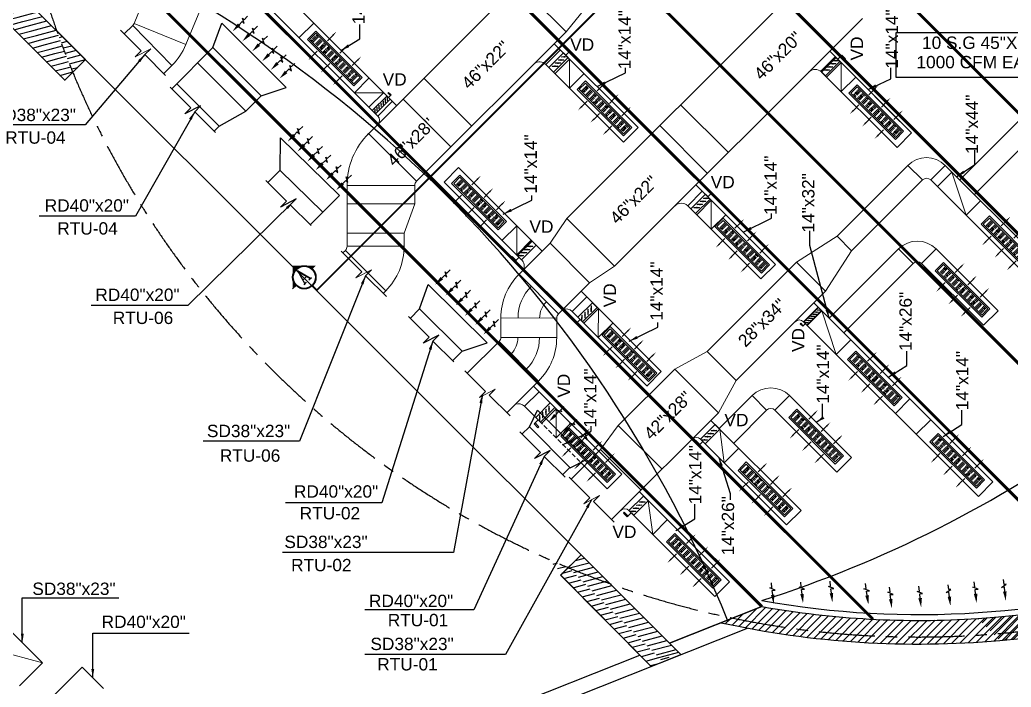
# Model space of a CAD drawing. Header units: inches. Extents: x 751443 to 884462, y -58136 to 349881.
# Drawn here: x 807113 to 823955, y 196993 to 208339 of the extents above; entities that cross this region are included whole.
import ezdxf
from ezdxf.enums import TextEntityAlignment as Align

# ---------------------------------------------------------------- set-up
doc = ezdxf.new("R2010")
doc.units = ezdxf.units.IN
doc.header["$MEASUREMENT"] = 0
for name, pattern in [('CENTER', [50.8, 31.75, -6.35, 6.35, -6.35]), ('HIDDEN', [0.375, 0.25, -0.125]), ('xref-0B2_BOH$0$HIDDEN', [0.375, 0.25, -0.125])]:
    doc.linetypes.add(name, pattern=pattern)
for name, color, linetype, lineweight in [('000Text', 2, 'Continuous', 18), ('000VD', 1, 'Continuous', 20), ('duct', 1, 'Continuous', 20), ('M-S.DUCT', 1, 'Continuous', 15)]:
    doc.layers.add(name, color=color, linetype=linetype, lineweight=lineweight)
for name, color, linetype in [('01-HV-RDUCT', 3, 'Continuous'), ('01-R-RDUCT', 3, 'Continuous'), ('0AC-R-ARROW', 2, 'Continuous'), ('0AC-S-ARROW', 2, 'Continuous'), ('0AC-S-GRILL', 140, 'Continuous'), ('AC-LEADER', 30, 'Continuous'), ('AXES', 8, 'CENTER'), ('COL', 8, 'Continuous'), ('DIF', 3, 'Continuous'), ('HAT', 8, 'Continuous'), ('M-DE-TI', 1, 'Continuous'), ('S.GRILL', 4, 'Continuous'), ('WALL', 8, 'Continuous')]:
    doc.layers.add(name, color=color, linetype=linetype)
doc.styles.add('Arial', font='arial.ttf')
doc.styles.add('HOREA', font='arial.ttf')
doc.styles.add('ROMANC', font='romanc', dxfattribs={"width": 0.68, "height": 0.4})
doc.dimstyles.new('DIM 1-50', dxfattribs={"dimtxt": 210, "dimasz": 150, "dimexe": 0.18, "dimexo": 0.0625, "dimgap": 25, "dimtad": 0, "dimdec": 0, "dimzin": 0, "dimdsep": 46, "dimtxsty": 'HOREA', "dimblk": 'OBLIQUE', "dimcen": 0.09, "dimclrd": 256, "dimclre": 256, "dimclrt": 31, "dimadec": 0, "dimazin": 0, "dimtfac": 1, "dimtdec": 0, "dimtofl": 0, "dimtmove": 0, "dimatfit": 3, "dimfxl": 0, "dimtolj": 1, "dimtzin": 0, "dimarcsym": 0})
pattern_1 = [(15, (-295.34929, -416.66378), (-0.024652514, 0.092004435), [])]
pattern_2 = [(15, (-1618.80433, -304.898665), (-0.024652514, 0.092004435), [])]
pattern_3 = [(45, (-295.34929, -416.66378), (-0.067351921, 0.067351921), [])]

# ---------------------------------------------------------------- blocks, each defined once
blk = doc.blocks.new('A$C618A793C')
at = {"layer": 'HAT', "ltscale": 0.011}
h = blk.add_hatch(dxfattribs=at)
h.set_pattern_fill('ANSI31', color=256, scale=0.03, angle=330, style=0)
h.set_pattern_definition(pattern_1)
h.paths.add_polyline_path([(-15.925, -4.369), (-15.925, -4.793), (-14.576, -6.142, -0.011899), (-14.842, -5.451)])
h = blk.add_hatch(dxfattribs=at)
h.set_pattern_fill('ANSI31', color=256, scale=0.03, angle=330, style=0)
h.set_pattern_definition(pattern_1)
h.paths.add_polyline_path([(-15.925, -4.793), (-15.925, -5.076), (-14.711, -6.29), (-14.572, -6.151, -0.000166), (-14.576, -6.142)])
h = blk.add_hatch(dxfattribs=at)
h.set_pattern_fill('ANSI31', color=256, scale=0.03, angle=330, style=0)
h.set_pattern_definition(pattern_2)
h.paths.add_polyline_path([(-14.576, -6.142), (-14.57, -6.149), (-14.357, -5.937), (-14.842, -5.451, 0.011899)])
h = blk.add_hatch(dxfattribs=at)
h.set_pattern_fill('ANSI31', color=256, scale=0.03, style=0)
h.set_pattern_definition([(45, (-1355.73444, -303.60819), (-0.067351921, 0.067351921), [])])
h.paths.add_polyline_path([(-2.867, -15.236), (-3.559, -15.511, 0.076148), (1.176, -15.813, 0.182905), (11.164, -10.988), (5.732, -5.555), (5.555, -5.732), (10.708, -10.885, -0.184911), (0.803, -15.44, -0.060494)])
h = blk.add_hatch(dxfattribs=at)
h.set_pattern_fill('ANSI31', color=256, scale=0.03, angle=330, style=0)
h.set_pattern_definition(pattern_1)
h.paths.add_polyline_path([(-6.513, -14.417), (-6.255, -14.675), (-6.152, -14.572, -0.006312)])
h = blk.add_hatch(dxfattribs=at)
h.set_pattern_fill('ANSI31', color=256, scale=0.03, angle=330, style=0)
h.set_pattern_definition(pattern_2)
h.paths.add_polyline_path([(-4.783, -15.935), (-4.359, -15.935), (-5.256, -15.038, -0.011373), (-5.925, -14.793)])
h.paths.add_polyline_path([(-5.256, -15.038), (-5.451, -14.842, -0.011899), (-6.142, -14.576), (-5.925, -14.793, 0.011373)])
h.paths.add_polyline_path([(-5.451, -14.842), (-5.937, -14.357), (-6.149, -14.569), (-6.142, -14.576, 0.011899)])
h.paths.add_polyline_path([(-4.783, -15.935), (-4.57, -16.148), (-4.265, -16.029), (-4.359, -15.935)])
h = blk.add_hatch(dxfattribs=at)
h.set_pattern_fill('ANSI31', color=256, scale=0.03, angle=330, style=0)
h.set_pattern_definition(pattern_1)
h.paths.add_polyline_path([(-6.142, -14.576, -0.00018), (-6.152, -14.572), (-6.285, -14.704), (-5.064, -15.935), (-4.783, -15.935)])
h = blk.add_hatch(dxfattribs=at)
h.set_pattern_fill('ANSI31', color=256, scale=0.03, style=0)
h.set_pattern_definition(pattern_3)
h.paths.add_polyline_path([(2.615, -15.496), (2.615, -15.211, -0.027376), (0.961, -15.429), (1.221, -15.689, 0.022631)])
h = blk.add_hatch(dxfattribs=at)
h.set_pattern_fill('ANSI31', color=256, scale=0.03, style=0)
h.set_pattern_definition(pattern_3)
edge = h.paths.add_edge_path()
edge.add_line((0.803, -15.44), (1.065, -15.702))
edge.add_arc((-0.205, -0.205), 15.549, 274.6859, 275.2634)
edge.add_line((1.221, -15.689), (0.961, -15.429))
edge.add_arc((-0.192, -0.228), 15.244, 273.7427, 274.34, ccw=False)
h = blk.add_hatch(dxfattribs=at)
h.set_pattern_fill('ANSI31', color=256, scale=0.03, style=0)
h.set_pattern_definition(pattern_3)
h.paths.add_polyline_path([(2.615, -15.618), (2.615, -15.496, -0.022631), (1.221, -15.689), (1.331, -15.799, 0.02069)])
h = blk.add_hatch(dxfattribs=at)
h.set_pattern_fill('ANSI31', color=256, scale=0.03, style=0)
h.set_pattern_definition(pattern_3)
edge = h.paths.add_edge_path()
edge.add_line((1.065, -15.702), (1.176, -15.813))
edge.add_arc((-0.205, -0.205), 15.669, 275.0572, 275.6272)
edge.add_line((1.331, -15.799), (1.221, -15.689))
edge.add_arc((-0.205, -0.205), 15.549, 274.6859, 275.2634, ccw=False)
h = blk.add_hatch(dxfattribs=at)
h.set_pattern_fill('ANSI31', color=256, scale=0.03, angle=330, style=0)
h.set_pattern_definition(pattern_1)
h.paths.add_polyline_path([(-4.783, -15.935), (-5.064, -15.935), (-4.844, -16.156), (-4.642, -16.076)])
h = blk.add_hatch(dxfattribs=at)
h.set_pattern_fill('ANSI31', color=256, scale=0.03, angle=330, style=0)
h.set_pattern_definition(pattern_1)
h.paths.add_polyline_path([(-4.339, -15.955), (-4.642, -16.076), (-4.546, -16.172), (-4.242, -16.052)])
h = blk.add_hatch(dxfattribs=at)
h.set_pattern_fill('ANSI31', color=256, scale=0.03, angle=330, style=0)
h.set_pattern_definition(pattern_1)
h.paths.add_polyline_path([(-4.642, -16.076), (-4.844, -16.156), (-4.748, -16.253), (-4.546, -16.172)])
at = {"layer": 'AXES', "linetype": 'CENTER', "ltscale": 0.03}
blk.add_arc((-0.205, -0.205), 15.549, 179.5187, 179.0158, dxfattribs=at)
at = {"layer": 'COL', "ltscale": 0.07}
for p, q in [((-16.052, -4.242), (-14.357, -5.937)), ((-16.253, -4.748), (-14.711, -6.29)), ((-14.711, -6.29), (-14.357, -5.937)), ((-6.285, -14.704), (-5.937, -14.357))]:
    blk.add_line(p, q, dxfattribs=at)
at = {"layer": 'COL', "ltscale": 0.03}
for p, q in [((-4.242, -16.052), (-5.937, -14.357)), ((-6.285, -14.704), (-4.748, -16.253)), ((-4.748, -16.253), (-4.242, -16.052))]:
    blk.add_line(p, q, dxfattribs=at)
at = {"layer": 'COL', "ltscale": 0.07}
blk.add_lwpolyline([(0.803, -15.44, 0.184911), (10.708, -10.885), (5.555, -5.732), (5.732, -5.555), (11.164, -10.988)], format="xyb", dxfattribs=at)
at = {"layer": 'COL', "linetype": 'Continuous', "ltscale": 0.07}
blk.add_lwpolyline([(-2.867, -15.236, 0.060494), (0.803, -15.44)], format="xyb", dxfattribs=at)
at = {"layer": 'COL', "ltscale": 0.07}
blk.add_arc((-0.205, -0.205), 15.669, 275.0572, 316.5177, dxfattribs=at)
at = {"layer": 'COL', "linetype": 'Continuous', "ltscale": 0.07}
blk.add_arc((-0.205, -0.205), 15.669, 257.6391, 275.0572, dxfattribs=at)
at = {"layer": 'WALL', "ltscale": 0.011}
for p, q in [((-4.435, -15.859), (-2.867, -15.236)), ((-8.593, -17.782), (-3.112, -15.602)), ((-8.786, -17.589), (-4.94, -16.06))]:
    blk.add_line(p, q, dxfattribs=at)
blk.add_arc((-23.624, -23.624), 21.76, 22.0143, 67.9857, dxfattribs=at)
blk = doc.blocks.new('*U12')
at = {"layer": '000VD'}
h = blk.add_hatch(color=15, dxfattribs=at)
edge = h.paths.add_edge_path()
edge.add_arc((0.025, 0.037), 0.00488, 0, 360)
h = blk.add_hatch(color=15, dxfattribs=at)
edge = h.paths.add_edge_path()
edge.add_arc((0.075, 0.037), 0.00488, 0, 360)
h = blk.add_hatch(color=15, dxfattribs=at)
edge = h.paths.add_edge_path()
edge.add_arc((0.075, 0.037), 0.00488, 0, 360)
h = blk.add_hatch(color=15, dxfattribs=at)
edge = h.paths.add_edge_path()
edge.add_arc((0.125, 0.037), 0.00488, 0, 360)
h = blk.add_hatch(color=15, dxfattribs=at)
edge = h.paths.add_edge_path()
edge.add_arc((0.175, 0.037), 0.00488, 0, 360)
at = {"layer": '000VD', "color": 1}
blk.add_line((-0.064, 0.037), (0, 0.037), dxfattribs=at)
at = {"layer": '000VD', "color": 15}
for p, q in [((0.046, 0.061), (0.001, 0.017)), ((0.004, 0.014), (0.001, 0.017)), ((0.049, 0.058), (0.004, 0.014)), ((0.049, 0.058), (0.046, 0.061)), ((0.096, 0.061), (0.051, 0.017)), ((0.096, 0.061), (0.051, 0.017)), ((0.054, 0.014), (0.051, 0.017)), ((0.054, 0.014), (0.051, 0.017)), ((0.099, 0.058), (0.054, 0.014)), ((0.099, 0.058), (0.054, 0.014)), ((0.099, 0.058), (0.096, 0.061)), ((0.099, 0.058), (0.096, 0.061)), ((0.146, 0.061), (0.101, 0.017)), ((0.104, 0.014), (0.101, 0.017)), ((0.149, 0.058), (0.104, 0.014)), ((0.149, 0.058), (0.146, 0.061)), ((0.196, 0.061), (0.151, 0.017)), ((0.154, 0.014), (0.151, 0.017)), ((0.199, 0.058), (0.154, 0.014)), ((0.199, 0.058), (0.196, 0.061))]:
    blk.add_line(p, q, dxfattribs=at)
at = {"layer": '000VD'}
for points in [[(-0.064, -0.025), (-0.05, -0.025), (-0.05, 0.037), (-0.064, 0.037)], [(0, 0), (0.233, 0), (0.233, 0.075), (0, 0.075)]]:
    blk.add_lwpolyline(points, close=True, dxfattribs=at)
at = {"layer": '000VD', "color": 15}
for centre in [(0.025, 0.037), (0.075, 0.037), (0.075, 0.037), (0.125, 0.037), (0.175, 0.037)]:
    blk.add_circle(centre, 0.00488, dxfattribs=at)
blk = doc.blocks.new('*U29')
at = {"layer": '000VD'}
h = blk.add_hatch(color=15, dxfattribs=at)
edge = h.paths.add_edge_path()
edge.add_arc((0.025, 0.037), 0.00488, 0, 360)
h = blk.add_hatch(color=15, dxfattribs=at)
edge = h.paths.add_edge_path()
edge.add_arc((0.075, 0.037), 0.00488, 0, 360)
h = blk.add_hatch(color=15, dxfattribs=at)
edge = h.paths.add_edge_path()
edge.add_arc((0.075, 0.037), 0.00488, 0, 360)
h = blk.add_hatch(color=15, dxfattribs=at)
edge = h.paths.add_edge_path()
edge.add_arc((0.125, 0.037), 0.00488, 0, 360)
h = blk.add_hatch(color=15, dxfattribs=at)
edge = h.paths.add_edge_path()
edge.add_arc((0.175, 0.037), 0.00488, 0, 360)
h = blk.add_hatch(color=15, dxfattribs=at)
edge = h.paths.add_edge_path()
edge.add_arc((0.225, 0.037), 0.00488, 0, 360)
h = blk.add_hatch(color=15, dxfattribs=at)
edge = h.paths.add_edge_path()
edge.add_arc((0.275, 0.037), 0.00488, 0, 360)
h = blk.add_hatch(color=15, dxfattribs=at)
edge = h.paths.add_edge_path()
edge.add_arc((0.325, 0.037), 0.00488, 0, 360)
at = {"layer": '000VD', "color": 1}
blk.add_line((-0.064, 0.037), (0, 0.037), dxfattribs=at)
at = {"layer": '000VD', "color": 15}
for p, q in [((0.046, 0.061), (0.001, 0.017)), ((0.004, 0.014), (0.001, 0.017)), ((0.049, 0.058), (0.004, 0.014)), ((0.049, 0.058), (0.046, 0.061)), ((0.096, 0.061), (0.051, 0.017)), ((0.096, 0.061), (0.051, 0.017)), ((0.054, 0.014), (0.051, 0.017)), ((0.054, 0.014), (0.051, 0.017)), ((0.099, 0.058), (0.054, 0.014)), ((0.099, 0.058), (0.054, 0.014)), ((0.099, 0.058), (0.096, 0.061)), ((0.099, 0.058), (0.096, 0.061)), ((0.146, 0.061), (0.101, 0.017)), ((0.104, 0.014), (0.101, 0.017)), ((0.149, 0.058), (0.104, 0.014)), ((0.149, 0.058), (0.146, 0.061)), ((0.196, 0.061), (0.151, 0.017)), ((0.154, 0.014), (0.151, 0.017)), ((0.199, 0.058), (0.154, 0.014)), ((0.199, 0.058), (0.196, 0.061)), ((0.246, 0.061), (0.201, 0.017)), ((0.204, 0.014), (0.201, 0.017)), ((0.249, 0.058), (0.204, 0.014)), ((0.249, 0.058), (0.246, 0.061)), ((0.296, 0.061), (0.251, 0.017)), ((0.254, 0.014), (0.251, 0.017)), ((0.299, 0.058), (0.254, 0.014)), ((0.299, 0.058), (0.296, 0.061)), ((0.346, 0.061), (0.301, 0.017)), ((0.304, 0.014), (0.301, 0.017)), ((0.349, 0.058), (0.304, 0.014)), ((0.349, 0.058), (0.346, 0.061))]:
    blk.add_line(p, q, dxfattribs=at)
at = {"layer": '000VD'}
for points in [[(-0.064, -0.025), (-0.05, -0.025), (-0.05, 0.037), (-0.064, 0.037)], [(0, 0), (0.35, 0), (0.35, 0.075), (0, 0.075)]]:
    blk.add_lwpolyline(points, close=True, dxfattribs=at)
at = {"layer": '000VD', "color": 15}
for centre in [(0.025, 0.037), (0.075, 0.037), (0.075, 0.037), (0.125, 0.037), (0.175, 0.037), (0.225, 0.037), (0.275, 0.037), (0.325, 0.037)]:
    blk.add_circle(centre, 0.00488, dxfattribs=at)
blk = doc.blocks.new('*U33')
at = {"layer": '000VD'}
h = blk.add_hatch(color=15, dxfattribs=at)
edge = h.paths.add_edge_path()
edge.add_arc((0.025, 0.037), 0.00488, 0, 360)
h = blk.add_hatch(color=15, dxfattribs=at)
edge = h.paths.add_edge_path()
edge.add_arc((0.075, 0.037), 0.00488, 0, 360)
h = blk.add_hatch(color=15, dxfattribs=at)
edge = h.paths.add_edge_path()
edge.add_arc((0.075, 0.037), 0.00488, 0, 360)
h = blk.add_hatch(color=15, dxfattribs=at)
edge = h.paths.add_edge_path()
edge.add_arc((0.125, 0.037), 0.00488, 0, 360)
h = blk.add_hatch(color=15, dxfattribs=at)
edge = h.paths.add_edge_path()
edge.add_arc((0.175, 0.037), 0.00488, 0, 360)
at = {"layer": '000VD', "color": 1}
blk.add_line((-0.064, 0.037), (0, 0.037), dxfattribs=at)
at = {"layer": '000VD', "color": 15}
for p, q in [((0.046, 0.061), (0.001, 0.017)), ((0.004, 0.014), (0.001, 0.017)), ((0.049, 0.058), (0.004, 0.014)), ((0.049, 0.058), (0.046, 0.061)), ((0.096, 0.061), (0.051, 0.017)), ((0.096, 0.061), (0.051, 0.017)), ((0.054, 0.014), (0.051, 0.017)), ((0.054, 0.014), (0.051, 0.017)), ((0.099, 0.058), (0.054, 0.014)), ((0.099, 0.058), (0.054, 0.014)), ((0.099, 0.058), (0.096, 0.061)), ((0.099, 0.058), (0.096, 0.061)), ((0.146, 0.061), (0.101, 0.017)), ((0.104, 0.014), (0.101, 0.017)), ((0.149, 0.058), (0.104, 0.014)), ((0.149, 0.058), (0.146, 0.061)), ((0.196, 0.061), (0.151, 0.017)), ((0.154, 0.014), (0.151, 0.017)), ((0.199, 0.058), (0.154, 0.014)), ((0.199, 0.058), (0.196, 0.061))]:
    blk.add_line(p, q, dxfattribs=at)
at = {"layer": '000VD'}
for points in [[(-0.064, -0.025), (-0.05, -0.025), (-0.05, 0.037), (-0.064, 0.037)], [(0, 0), (0.233, 0), (0.233, 0.075), (0, 0.075)]]:
    blk.add_lwpolyline(points, close=True, dxfattribs=at)
at = {"layer": '000VD', "color": 15}
for centre in [(0.025, 0.037), (0.075, 0.037), (0.075, 0.037), (0.125, 0.037), (0.175, 0.037)]:
    blk.add_circle(centre, 0.00488, dxfattribs=at)
blk = doc.blocks.new('*U32')
at = {"layer": '000VD'}
h = blk.add_hatch(color=15, dxfattribs=at)
edge = h.paths.add_edge_path()
edge.add_arc((0.025, 0.037), 0.00488, 0, 360)
h = blk.add_hatch(color=15, dxfattribs=at)
edge = h.paths.add_edge_path()
edge.add_arc((0.075, 0.037), 0.00488, 0, 360)
h = blk.add_hatch(color=15, dxfattribs=at)
edge = h.paths.add_edge_path()
edge.add_arc((0.075, 0.037), 0.00488, 0, 360)
h = blk.add_hatch(color=15, dxfattribs=at)
edge = h.paths.add_edge_path()
edge.add_arc((0.125, 0.037), 0.00488, 0, 360)
h = blk.add_hatch(color=15, dxfattribs=at)
edge = h.paths.add_edge_path()
edge.add_arc((0.175, 0.037), 0.00488, 0, 360)
h = blk.add_hatch(color=15, dxfattribs=at)
edge = h.paths.add_edge_path()
edge.add_arc((0.225, 0.037), 0.00488, 0, 360)
h = blk.add_hatch(color=15, dxfattribs=at)
edge = h.paths.add_edge_path()
edge.add_arc((0.275, 0.037), 0.00488, 0, 360)
h = blk.add_hatch(color=15, dxfattribs=at)
edge = h.paths.add_edge_path()
edge.add_arc((0.325, 0.037), 0.00488, 0, 360)
at = {"layer": '000VD', "color": 1}
blk.add_line((-0.064, 0.037), (0, 0.037), dxfattribs=at)
at = {"layer": '000VD', "color": 15}
for p, q in [((0.046, 0.061), (0.001, 0.017)), ((0.004, 0.014), (0.001, 0.017)), ((0.049, 0.058), (0.004, 0.014)), ((0.049, 0.058), (0.046, 0.061)), ((0.096, 0.061), (0.051, 0.017)), ((0.096, 0.061), (0.051, 0.017)), ((0.054, 0.014), (0.051, 0.017)), ((0.054, 0.014), (0.051, 0.017)), ((0.099, 0.058), (0.054, 0.014)), ((0.099, 0.058), (0.054, 0.014)), ((0.099, 0.058), (0.096, 0.061)), ((0.099, 0.058), (0.096, 0.061)), ((0.146, 0.061), (0.101, 0.017)), ((0.104, 0.014), (0.101, 0.017)), ((0.149, 0.058), (0.104, 0.014)), ((0.149, 0.058), (0.146, 0.061)), ((0.196, 0.061), (0.151, 0.017)), ((0.154, 0.014), (0.151, 0.017)), ((0.199, 0.058), (0.154, 0.014)), ((0.199, 0.058), (0.196, 0.061)), ((0.246, 0.061), (0.201, 0.017)), ((0.204, 0.014), (0.201, 0.017)), ((0.249, 0.058), (0.204, 0.014)), ((0.249, 0.058), (0.246, 0.061)), ((0.296, 0.061), (0.251, 0.017)), ((0.254, 0.014), (0.251, 0.017)), ((0.299, 0.058), (0.254, 0.014)), ((0.299, 0.058), (0.296, 0.061)), ((0.346, 0.061), (0.301, 0.017)), ((0.304, 0.014), (0.301, 0.017)), ((0.349, 0.058), (0.304, 0.014)), ((0.349, 0.058), (0.346, 0.061))]:
    blk.add_line(p, q, dxfattribs=at)
at = {"layer": '000VD'}
for points in [[(-0.064, -0.025), (-0.05, -0.025), (-0.05, 0.037), (-0.064, 0.037)], [(0, 0), (0.35, 0), (0.35, 0.075), (0, 0.075)]]:
    blk.add_lwpolyline(points, close=True, dxfattribs=at)
at = {"layer": '000VD', "color": 15}
for centre in [(0.025, 0.037), (0.075, 0.037), (0.075, 0.037), (0.125, 0.037), (0.175, 0.037), (0.225, 0.037), (0.275, 0.037), (0.325, 0.037)]:
    blk.add_circle(centre, 0.00488, dxfattribs=at)
blk = doc.blocks.new('*U28')
at = {"layer": '000VD'}
h = blk.add_hatch(color=15, dxfattribs=at)
edge = h.paths.add_edge_path()
edge.add_arc((0.025, 0.037), 0.00488, 0, 360)
h = blk.add_hatch(color=15, dxfattribs=at)
edge = h.paths.add_edge_path()
edge.add_arc((0.075, 0.037), 0.00488, 0, 360)
h = blk.add_hatch(color=15, dxfattribs=at)
edge = h.paths.add_edge_path()
edge.add_arc((0.075, 0.037), 0.00488, 0, 360)
h = blk.add_hatch(color=15, dxfattribs=at)
edge = h.paths.add_edge_path()
edge.add_arc((0.125, 0.037), 0.00488, 0, 360)
h = blk.add_hatch(color=15, dxfattribs=at)
edge = h.paths.add_edge_path()
edge.add_arc((0.175, 0.037), 0.00488, 0, 360)
at = {"layer": '000VD', "color": 1}
blk.add_line((-0.064, 0.037), (0, 0.037), dxfattribs=at)
at = {"layer": '000VD', "color": 15}
for p, q in [((0.046, 0.061), (0.001, 0.017)), ((0.004, 0.014), (0.001, 0.017)), ((0.049, 0.058), (0.004, 0.014)), ((0.049, 0.058), (0.046, 0.061)), ((0.096, 0.061), (0.051, 0.017)), ((0.096, 0.061), (0.051, 0.017)), ((0.054, 0.014), (0.051, 0.017)), ((0.054, 0.014), (0.051, 0.017)), ((0.099, 0.058), (0.054, 0.014)), ((0.099, 0.058), (0.054, 0.014)), ((0.099, 0.058), (0.096, 0.061)), ((0.099, 0.058), (0.096, 0.061)), ((0.146, 0.061), (0.101, 0.017)), ((0.104, 0.014), (0.101, 0.017)), ((0.149, 0.058), (0.104, 0.014)), ((0.149, 0.058), (0.146, 0.061)), ((0.196, 0.061), (0.151, 0.017)), ((0.154, 0.014), (0.151, 0.017)), ((0.199, 0.058), (0.154, 0.014)), ((0.199, 0.058), (0.196, 0.061))]:
    blk.add_line(p, q, dxfattribs=at)
at = {"layer": '000VD'}
for points in [[(-0.064, -0.025), (-0.05, -0.025), (-0.05, 0.037), (-0.064, 0.037)], [(0, 0), (0.233, 0), (0.233, 0.075), (0, 0.075)]]:
    blk.add_lwpolyline(points, close=True, dxfattribs=at)
at = {"layer": '000VD', "color": 15}
for centre in [(0.025, 0.037), (0.075, 0.037), (0.075, 0.037), (0.125, 0.037), (0.175, 0.037)]:
    blk.add_circle(centre, 0.00488, dxfattribs=at)
blk = doc.blocks.new('ARR')
at = {"layer": '0AC-R-ARROW'}
for p, q in [((44, -219), (-33, -260)), ((-33, -260), (0, -260)), ((0, -219), (44, -219))]:
    blk.add_line(p, q, dxfattribs=at)
for points in [[(0, -152), (0, -219)], [(0, -260), (0, -335)]]:
    blk.add_lwpolyline(points, dxfattribs=at)
blk.add_solid([(-27, -152), (0, -11), (27, -152)], dxfattribs=at)
blk = doc.blocks.new('_Oblique')
at = {"color": 0, "linetype": 'ByBlock', "lineweight": -2}
blk.add_line((-0.5, -0.5), (0.5, 0.5), dxfattribs=at)
blk = doc.blocks.new('SA')
at = {"layer": '0AC-S-ARROW'}
blk.add_line((-3, 0), (-0.69, 0), dxfattribs=at)
blk.add_solid([(-3, -0.24), (-3, 0.24), (-4.58, 0)], dxfattribs=at)
blk = doc.blocks.new('SG48x8')
at = {"layer": '0AC-S-GRILL', "color": 193, "linetype": 'HIDDEN', "ltscale": 250}
for p, q in [((-50, 50), (-1075, 50)), ((-50, 25), (-1075, 25)), ((-50, 0), (-1075, 0)), ((-50, -25), (-1075, -25)), ((-50, -50), (-1075, -50))]:
    blk.add_line(p, q, dxfattribs=at)
at = {"layer": '0AC-S-GRILL'}
for points in [[(0, -100), (-1125, -100), (-1125, 100), (0, 100)], [(-25, -75), (-1100, -75), (-1100, 75), (-25, 75)]]:
    blk.add_lwpolyline(points, close=True, dxfattribs=at)
at = {"layer": '0AC-S-ARROW', "extrusion": (0, 0, -1), "rotation": 90}
for p, xscale, yscale, zscale in [((861, 83), -56.55259417498019, 56.55259417498019, -56.55259417498019), ((561, 83), -56.55259417498019, 56.55259417498019, -56.55259417498019), ((261, 83), -56.55259417498019, 56.55259417498019, -56.55259417498019), ((861, -83), 56.55259417500928, 56.55259417500928, -56.552594175), ((561, -83), 56.55259417500928, 56.55259417500928, -56.552594175), ((261, -83), 56.55259417500928, 56.55259417500928, -56.552594175)]:
    blk.add_blockref('SA', p, dxfattribs=dict(at, xscale=xscale, yscale=yscale, zscale=zscale))

msp = doc.modelspace()

# ---------------------------------------------------------------- hatches: boundary and pattern name
at = {"layer": 'DIF'}
h = msp.add_hatch(color=256, dxfattribs=at)
h.paths.add_polyline_path([(811748.1, 204158.9), (811748.2, 203960.9, -0.4142136), (811946.1, 204159)])
h.paths.add_polyline_path([(812016.5, 203842.5), (812064.7, 203890.8), (811966.7, 203988.7), (811918.5, 203940.5)], flags=9)
h.paths.add_polyline_path([(811908.3, 203916.4), (811990.7, 203998.9), (811892.6, 204096.9), (811810.2, 204014.4)], flags=9)
h = msp.add_hatch(color=256, dxfattribs=at)
edge = h.paths.add_edge_path(flags=17)
edge.add_arc((811946.2, 203961), 189.7, 0, 360)
edge = h.paths.add_edge_path()
edge.add_arc((811946.2, 203961), 198, 0, 360)
h = msp.add_hatch(color=256, dxfattribs=at)
h.paths.add_polyline_path([(811946.1, 204158.7), (812144.1, 204158.5), (812086.1, 204100.6, 0.1989124)])
h.paths.add_polyline_path([(812064.4, 203890.3), (812016.1, 203842.1), (811918.2, 203940.2), (811966.5, 203988.4)], flags=9)
h.paths.add_polyline_path([(811990.5, 203998.6), (811908, 203916.2), (811810, 204014.3), (811892.6, 204096.7)], flags=9)
h = msp.add_hatch(color=256, dxfattribs=at)
h.paths.add_polyline_path([(811748.2, 203960.9), (811748.3, 203762.9), (811806.3, 203820.9, -0.1989124)])
h.paths.add_polyline_path([(812016.5, 203842.5), (812064.7, 203890.8), (811966.7, 203988.7), (811918.5, 203940.5)], flags=9)
h.paths.add_polyline_path([(811908.3, 203916.4), (811990.7, 203998.9), (811892.6, 204096.9), (811810.2, 204014.4)], flags=9)

# ---------------------------------------------------------------- linework, layer by layer
for p, q in [((807351.2, 210732.1), (819719.2, 198364.1)), ((818152.7, 197741.2), (806728.3, 209165.6)), ((807876.5, 207310.3), (808230, 207663.9)), ((815907, 202176.6, 0), (815234.8, 202848.8, 0)), ((819719.2, 198364.1), (818152.7, 197741.2))]:
    msp.add_line(p, q)
msp.add_arc((813512.1, 217924.9), 20423.7, 287.68821, 323.93221)
at = {"layer": '01-HV-RDUCT', "color": 1, "extrusion": (0.199938, 0.198051, 0.959583)}
msp.add_line((807499.1, 197407.7, -164), (807107.2, 197015.3, -1.4), dxfattribs=at)
at = {"layer": '01-HV-RDUCT', "color": 1}
msp.add_lwpolyline([(816650.4, 199243.5), (816301.5, 198897.4), (817839.2, 197347.5), (818345.2, 197548.7), (816650.4, 199243.5)], dxfattribs=at)
at = {"layer": '01-R-RDUCT', "ltscale": 0.011}
for p, q in [((810394.5, 207866.4, -105), (810544.3, 208282.3, -105)), ((811216, 207044.9, -105), (811640.3, 207186.3, -105)), ((811537, 205777.8, -33.2), (811544.1, 206333.9, -33.2)), ((812263, 205069.8, -33.2), (812542, 205353.8, -33.2)), ((813902.7, 203423.2, 30.2), (814052.5, 203839.1, 30.2)), ((814630.3, 202706.8, 30.2), (815054.6, 202848.2, 30.2)), ((815770.6, 201417.7, 0.6), (815907.7, 201703.5, 0.6)), ((815907.7, 201703.5, 0.6), (816743.2, 200866.2, 0.6)), ((815644.5, 201294.3, 145.4), (815770.6, 201417.7, 0.6)), ((815770.5, 201417.8, 0.6), (816460.8, 200723.8, 0.6)), ((816460.8, 200723.8, 0.6), (816743.2, 200866.2, 0.6)), ((816335.5, 200603.3, 0.6), (816458.5, 200726.1, 0.6))]:
    msp.add_line(p, q, dxfattribs=at)
at = {"layer": '01-R-RDUCT'}
for p, q in [((810544.3, 208282.3, -105), (811640.3, 207186.3, -105)), ((810394.5, 207866.4, -105), (809694.6, 207166.5, -105)), ((810394.5, 207866.4, -105), (811216, 207044.9, -105)), ((810133.9, 207605.7, -105), (810955.4, 206784.2, -105)), ((809780.3, 207252.2, -105), (810501.5, 206530.9, -105)), ((811216, 207044.9, -105), (810955.4, 206784.2, -105)), ((810501.5, 206530.9, -105), (810955.4, 206784.2, -105)), ((810501.5, 206530.9, -105), (810415.9, 206445.3, -105)), ((811544.1, 206333.9, -33.2), (812542, 205353.8, -33.2)), ((811536.3, 205780.5, -33.2), (811327.7, 205572.8, -33.2)), ((811537, 205777.8, -33.2), (812263, 205069.8, -33.2)), ((812263, 205069.8, -33.2), (812542, 205353.8, -33.2)), ((812263, 205069.8, -33.2), (812048.1, 204852.5, -33.2)), ((814052.5, 203839.1, 30.2), (815054.6, 202848.2, 30.2)), ((813902.7, 203423.2, 30.2), (813744.8, 203263.5, 30.8)), ((813902.7, 203423.2, 30.2), (814630.3, 202706.8, 30.2)), ((814629.5, 202707.6, 30.2), (814466, 202542.3, 30.8))]:
    msp.add_line(p, q, dxfattribs=at)
at = {"layer": '01-R-RDUCT', "extrusion": (-0.200021, -0.197968, 0.959583)}
for p, q in [((807479, 196643.3, 0), (808171, 197335.5, 287)), ((808171, 197335.5, 287), (808535, 196971.3, 287.8))]:
    msp.add_line(p, q, dxfattribs=at)
at = {"layer": '01-R-RDUCT', "extrusion": (-0.000342296, -0.000342296, 1)}
for points, elevation in [([(810437.4, 206423.5), (810083.9, 206777.1), (810184.1, 206877.3), (809917.9, 206739.2), (810019.9, 206841.1), (809668.6, 207192.3)], -453.1), ([(812061.1, 204839.2), (811707.6, 205192.8), (811807.8, 205293), (811541.6, 205154.9), (811643.6, 205256.8), (811292.4, 205608)], -381.3), ([(814483.9, 202524.2), (814130.4, 202877.8), (814230.6, 202978), (813964.4, 202839.9), (814066.4, 202941.8), (813715.1, 203293)], -317.9)]:
    msp.add_lwpolyline(points, dxfattribs=dict(at, elevation=elevation))
at = {"layer": '01-R-RDUCT', "ltscale": 0.011, "extrusion": (-0.000342296, -0.000342296, 1), "elevation": -347.5}
msp.add_lwpolyline([(816375.5, 200563.1), (816021.9, 200916.7), (816122.1, 201016.9), (815855.9, 200878.8), (815957.9, 200980.7), (815606.7, 201331.9)], dxfattribs=at)
at = {"layer": 'AC-LEADER'}
msp.add_lwpolyline([(821994.5, 207362.2), (824950.5, 207362.2), (824950.5, 208115.4), (821994.5, 208115.4)], close=True, dxfattribs=at)
at = {"layer": 'AXES', "linetype": 'HIDDEN', "ltscale": 500, "const_width": 50}
for points in [[(809435.3, 221399.4), (830422, 200412.7)], [(808702.5, 220073.2), (829095.8, 199679.9)], [(807171.1, 212585.9), (821608.4, 198148.5)], [(807351.2, 210732.1), (819719.2, 198364.1)]]:
    msp.add_lwpolyline(points, dxfattribs=at)
at = {"layer": 'AXES', "color": 2, "linetype": 'HIDDEN', "ltscale": 500, "const_width": 50}
for points in [[(808048.6, 218526.8), (827549.4, 199026)], [(807524.5, 216727.2), (825749.8, 198501.9)]]:
    msp.add_lwpolyline(points, dxfattribs=at)
at = {"layer": 'COL', "color": 3, "ltscale": 0.07}
msp.add_arc((822395, 213372.4), 15144.2, 259.817, 315.27371, dxfattribs=at)
at = {"layer": 'COL', "ltscale": 0.07}
msp.add_arc((822395, 213372.4), 15244.2, 273.74272, 315.64778, dxfattribs=at)
at = {"layer": 'DIF'}
msp.add_line((811748.3, 203762.9), (811806.3, 203820.9), dxfattribs=at)
at = {"layer": 'DIF', "const_width": 30}
msp.add_lwpolyline([(822512.3, 214246.9), (822588.2, 214171.4), (812157.5, 203740.7), (812081.8, 203816.4)], dxfattribs=at)
at = {"layer": 'DIF'}
for radius in [198, 189.7]:
    msp.add_circle((811946.2, 203961), radius, dxfattribs=at)
at = {"layer": 'duct', "ltscale": 0.011}
for p, q in [((813511.5, 206879.6), (810692.1, 209699)), ((813193.3, 206702.8), (810444.6, 209451.5)), ((808886.1, 208099.2, -2.2), (809031.8, 208242.3, -2.2)), ((809031.8, 208242.3, -2.2), (809697.5, 207564.6, -2.2)), ((809054.3, 208275.8, -2.2), (809933.7, 207916.4)), ((812106.3, 208284.5, 0), (811858.8, 208037, 0)), ((809557.9, 207427.4, -2.2), (809697.5, 207564.6, -2.2)), ((813044.8, 206851.3), (813292.3, 207098.8)), ((813193.3, 206702.8), (813440.8, 206950.3)), ((824131.4, 206664.5, -56.3), (823083, 205616.9, -2.9)), ((824379.2, 206417.3, -55.1), (823330.5, 205369.5, 0)), ((822042.3, 204445.1, -63.3), (820862, 203265.7, -3.1)), ((822290.1, 204197.9, -62), (821109.5, 203018.3, 0)), ((820426.3, 203206.4, 0), (820673.8, 203453.9, 0)), ((820603.1, 203524.6, 0), (823645, 200483.1, 0)), ((820426.3, 203206.4, 0), (823397.5, 200235.6, 0)), ((819553.3, 201949.9, 202.5), (818993.5, 201390.6, 231.1)), ((821987.4, 201645.8, 0), (822234.9, 201893.3, 0)), ((819801.1, 201702.8, 203.8), (819240.9, 201143.1, 233.2)), ((822340.9, 201292.2, 0), (822588.4, 201539.7, 0)), ((823397.5, 200235.6, 0), (823645.1, 200483.3, 0)), ((820138.3, 199751.1, 0), (820385.8, 199998.6, 0)), ((818922.2, 198535, -162.7), (819169.9, 198782.7, -162.7))]:
    msp.add_line(p, q, dxfattribs=at)
at = {"layer": 'duct', "color": 1, "ltscale": 0.011}
for p, q in [((822588.6, 205616.2, 0), (822836.1, 205863.8, 0)), ((822836.1, 205863.8, 0), (825906, 202794.3, 0)), ((822588.6, 205616.2, 0), (825658.5, 202546.8, 0))]:
    msp.add_line(p, q, dxfattribs=at)
at = {"layer": 'duct', "ltscale": 0.011, "extrusion": (0.199938, 0.198051, 0.959583)}
for p in [(806812.4, 198094.2, -162.7), (806420.5, 197701.8)]:
    msp.add_line(p, (807499.1, 197407.7, -164), dxfattribs=at)
at = {"layer": 'duct', "ltscale": 0.011}
for centre, radius, start, end in [((808961.7, 208313.6, -2.2), 100, 314.48822, 337.77128), ((808961.7, 208313.6, -2.2), 1050, 314.48822, 337.77128), ((813122.6, 206632.1), 100, 315, 45), ((820355.6, 203135.7, 0), 100, 45, 135)]:
    msp.add_arc(centre, radius, start, end, dxfattribs=at)
at = {"layer": 'M-S.DUCT'}
for p, q in [((820615.8, 209172.5), (816405.5, 204960.4, 30.3)), ((815579.7, 208947.9), (813017.3, 206385.4)), ((816393.1, 208134.5), (815579.7, 208947.9)), ((816393.1, 208134.5), (816711.2, 208523.5, 0)), ((817214.5, 204151.4, 30.3), (821429, 208359.3)), ((816393.1, 208134.5, 0), (813852.3, 205593.7, 0)), ((816049, 207581.1, 0), (816296.5, 207828.6, 0)), ((816191.8, 207933.2, 0), (817619.3, 206505.7, 0)), ((820732, 207451.6), (820979.6, 207699.2)), ((820873.4, 207805.4), (822264, 206414.7)), ((816049, 207581.1, 0), (817371.8, 206258.2, 0)), ((812797.3, 207098.8), (813044.8, 207346.3)), ((814790.6, 206531.5, 0), (813981, 207341.1, 0)), ((820732, 207451.6), (822016.6, 206167.2)), ((813292.3, 207098.8), (812797.3, 207098.8)), ((814437.1, 206177.9, 0), (813627.4, 206987.6, 0)), ((822065.8, 206612.9), (821641.5, 207037.2)), ((819152.2, 206082.5, 0), (818339.6, 206895.1, 0)), ((817371.3, 206257.7, 0), (817619.3, 206505.7, 0)), ((818798.6, 205728.9, 0), (817986.1, 206541.5, 0)), ((813852.3, 205593.7, -172.7), (813038.9, 206407.1)), ((822016.6, 206167.2), (822264, 206414.7)), ((814567.8, 205827.4, 0), (814320.3, 205579.9, 0)), ((815987.8, 204406.4, 325.5), (814567.8, 205827.4, 0)), ((822199.7, 205863.7, 0), (820997.5, 204661.5, 0)), ((822447.2, 205616.2, 0), (822199.7, 205863.7, 0)), ((812672.7, 205553.5, -172.7), (812672.7, 204710.1, -172.7)), ((813823, 205522.9, -172.7), (812672.7, 205522.9, -172.7)), ((813823, 205522.9, -172.7), (813823, 205210.1, -172.7)), ((815638, 204261.2, 325.5), (814321.1, 205579.2, 0)), ((818599.1, 205532.7), (819950.6, 204180.8)), ((822447.2, 205616.2, 0), (821245, 204414, 0)), ((818459.2, 205177.4), (818706.7, 205424.9)), ((812672.7, 205210.1, -172.7), (813823, 205210.1, -172.7)), ((813643.6, 205210.1, -172.7), (812672.7, 205210.1, -172.7)), ((813643.6, 204710.1, -172.7), (813823, 205210.1, -172.7)), ((818459.2, 205177.4), (819703.2, 203933.4)), ((816123.3, 204539.1, 641.6), (816405.5, 204960.4, 30.3)), ((817214.9, 204151), (816405.2, 204960.7)), ((813643.6, 204710.1, -172.7), (812672.7, 204710.1, -172.7)), ((812672.7, 204710.1, -172.7), (812672.7, 204488.5, -172.7)), ((813643.6, 204710.1, -172.7), (813643.6, 204447.1, -172.7)), ((820997.5, 204661.5, 0), (820308, 204219.5, 0)), ((820997.5, 204661.5, 0), (821245, 204414, 0)), ((812672.7, 204488.5, -172.7), (813643.6, 204488.5, -172.7)), ((815570.2, 204330.1, 0), (815817.6, 204577.6, 0)), ((815595.6, 204013.1, 0.8), (816123.3, 204539.1, 668.4)), ((816123.3, 204539.1, 641.6), (816794, 203864.8, 1.1)), ((812643.4, 204417.8, -172.7), (812600.7, 204375.1, -172.7)), ((813329.9, 203731.2, -172.7), (812643.4, 204417.8, -172.7)), ((821245, 204414, 0), (820803, 203724.6, 0)), ((822290.1, 204197.9, -46.3), (822042.3, 204445.1, -63.3)), ((822431.5, 204197.9, -46.3), (822679.1, 204445.4, -265.8)), ((822679.1, 204445.4, -265.8), (823731.5, 203393, -265.8)), ((816794, 203864.8, 1.1), (817214.9, 204151)), ((820308, 204219.5, 0), (818788.6, 202700.1, 0)), ((819703.2, 203933.4), (819950.6, 204180.8)), ((820308, 204219.5, 0), (820803, 203724.6, 0)), ((822431.5, 204197.9, -265.8), (823484, 203145.5, -265.8)), ((816265.3, 203339.3, 0.8), (815595.6, 204013.1, 0.8)), ((816265.3, 203339.3, 0.6), (816794, 203864.8, 1.1)), ((813329.9, 203731.2, -172.7), (813287.2, 203688.5, -172.7)), ((816497.2, 203380.5, 0.5), (816744.6, 203628, 0.5)), ((816649.1, 203723.5, 0.5), (818011.5, 202361.1, 0.5)), ((820803, 203724.6, 0), (819283.6, 202205.1, 0)), ((816497.2, 203380.5, 0.5), (817764, 202113.7, 0.5)), ((823484, 203145.5, -265.8), (823731.5, 203393, -265.8)), ((815284.7, 202939.9, 2.9), (815285.1, 203271.6, 0.8)), ((816235.7, 203268.6, 0.8), (815285.1, 203271.6, 0.8)), ((816234.7, 202932, 0), (816235.7, 203268.6, 0.2)), ((814714.4, 202331, 62), (815255.3, 202869.3, 415)), ((815255.3, 202869.3, 305.1), (815925.4, 202195.9, 305.1)), ((815284.7, 202939.9, 305.1), (816234.7, 202937.6, 305.1)), ((818240.6, 202399.6, 0), (818788.6, 202700.1, 0)), ((819283.6, 202205.1, 0), (818788.6, 202700.1, 0)), ((818240.6, 202399.6, 0), (817280.9, 201439.9, 0)), ((818011.5, 202361.1), (817763.8, 202113.4)), ((818983.1, 201657.1, 0), (818240.6, 202399.6, 0)), ((815386.2, 201659.3, 39.7), (815925.4, 202195.9, 305.1)), ((815840.6, 202111.5, 0.6), (817339.2, 200612.9, 0.6)), ((819283.6, 202205.1, 0), (818983.1, 201657.1, 0)), ((815688.2, 201769, 0.6), (815935.6, 202016.5, 0.6)), ((819801.1, 201702.8, 219.4), (819553.3, 201949.9, 202.5)), ((819942.4, 201702.8, 219.4), (820190, 201950.3)), ((820190, 201950.3), (821242.4, 200897.9)), ((815688.2, 201769, 0.6), (815857.8, 201599.4, 0.6)), ((818983.1, 201657.1, -162.7), (817167.5, 199841.6, -162.7)), ((819942.4, 201702.8), (820994.9, 200650.4)), ((817280.9, 201439.9, -162.7), (816978.8, 201034.9, -162.7)), ((818023.3, 200697.4, -162.7), (817280.9, 201439.9, -162.7)), ((818678.2, 201210.9, 0), (818925.7, 201458.4, 0)), ((820385.6, 199998.4, 0), (818855, 201529.1, 0)), ((820138.1, 199750.9, 0), (818678.2, 201210.9, 0)), ((816978.8, 201034.9, -162.7), (816480, 200529.1, -162.7)), ((817669.8, 200343.9, -162.7), (816978.8, 201034.9, -162.7)), ((816642, 200815.2, 0.6), (817091.7, 200365.4, 0.6)), ((820994.9, 200650.4), (821242.4, 200897.9)), ((817339.2, 200612.9, 0.6), (817091.7, 200365.4, 0.6)), ((819169.7, 198782.5, -162.7), (817639.1, 200313.1, -162.7)), ((817462.3, 199995, -162.7), (817709.8, 200242.4, -162.7)), ((818922.2, 198535, -162.7), (817462.3, 199995, -162.7))]:
    msp.add_line(p, q, dxfattribs=at)
at = {"layer": 'M-S.DUCT', "extrusion": (0.000191879, 0.000482443, 1)}
for p, q in [((809289.3, 208851, -1.5), (809054.3, 208275.8, -2.2)), ((810168.7, 208491.6, -1.5), (809933.7, 207916.4, -2.2))]:
    msp.add_line(p, q, dxfattribs=at)
at = {"layer": 'M-S.DUCT', "linetype": 'xref-0B2_BOH$0$HIDDEN', "ltscale": 300}
msp.add_line((815857.8, 201599.4, 0.6), (816642, 200815.2, 0.6), dxfattribs=at)
at = {"layer": 'M-S.DUCT', "extrusion": (-0.000342296, -0.000342296, 1)}
for points, elevation in [([(809590.7, 207394.4), (809237.2, 207748), (809337.4, 207848.2), (809071.1, 207710.1), (809173.1, 207812), (808821.9, 208163.2)], -348), ([(813340.1, 203635.3), (812986.6, 203988.9), (813086.8, 204089.1), (812820.6, 203950.9), (812922.6, 204052.9), (812571.4, 204404.1)], -520.8), ([(815440.8, 201604.4), (815087.3, 201958), (815187.5, 202058.2), (814921.2, 201920.1), (815023.2, 202022), (814672, 202373.2)], -523.9), ([(817212.6, 199796.2), (816859.1, 200149.8), (816959.3, 200250), (816693, 200111.8), (816795, 200213.8), (816443.8, 200565)], -510.8)]:
    msp.add_lwpolyline(points, dxfattribs=dict(at, elevation=elevation))
at = {"layer": 'M-S.DUCT'}
for points, elevation in [([(816205.4, 207424.7), (816452.9, 207672.2), (816451.7, 207178.4), (816699.2, 207425.9)], 0), ([(822701, 205503.9), (822948.5, 205751.4), (823188.9, 205016), (823436.4, 205263.5)], 0), ([(815308.4, 204590.9), (815555.9, 204838.4), (815554.6, 204344.6), (815802.1, 204592.1)], 325.5), ([(820491.1, 203142), (820738.4, 203389.3), (820982.1, 202651), (821229.5, 202898.3)], 0), ([(815978.5, 201478.7), (816225.9, 201726.2), (816224.7, 201232.5), (816472.2, 201479.9)], 0.6), ([(818757.9, 201131.5), (819005.3, 201378.8), (819081.7, 200807.7), (819329, 201055)], 0), ([(817542, 199915.6), (817789.3, 200162.9), (817865.8, 199591.8), (818113.1, 199839.1)], -162.7)]:
    msp.add_lwpolyline(points, dxfattribs=dict(at, elevation=elevation))
for points in [[(820820.1, 207363.7), (821067.6, 207611.1), (821066.4, 207117.4), (821313.8, 207364.9)], [(818612.3, 205024.3), (818859.8, 205271.8), (818858.5, 204778.1), (819106, 205025.6)], [(816695, 203182.2), (816942.5, 203429.7), (816941.3, 202935.9), (817188.8, 203183.4)]]:
    msp.add_lwpolyline(points, dxfattribs=at)
for centre, radius, start, end in [((815942.9, 207475, 0), 150, 45, 125.50755), ((820626, 207345.6), 150, 45, 135), ((813923, 205522.9, -172.7), 1250.7, 135, 180), ((822517.9, 205545.5, 0), 450, 45.00487, 135), ((822517.9, 205545.5, 0), 100, 45.00487, 135), ((813923, 205522.9, -172.7), 100, 135, 180), ((818353.2, 205071.3), 150, 45, 135), ((812572.7, 204488.5, -172.7), 100, 315, 0), ((812572.7, 204488.5, -172.7), 1070.9, 315, 0), ((822360.8, 204127.2, -46.3), 450, 45.00159, 134.97523), ((815532, 204155.2, 325.5), 150, 330.99025, 45), ((822360.8, 204127.2, -46.3), 100, 45.00159, 134.97523), ((816339.5, 203265.8, 0.8), 1054.5, 134.87164, 179.68553), ((816339.5, 203265.8, 0.8), 762.8, 134.87164, 179.68553), ((816335.7, 203268.3, 0.8), 391.7, 134.82324, 179.82324), ((816335.7, 203268.3, 0.8), 100, 134.82324, 179.82324), ((816391.1, 203274.4, 0.5), 150, 45, 109.60008), ((815184.7, 202940.1, 305.1), 100, 314.8634, 359.8634), ((815184.7, 202940.1, 305.1), 391.7, 314.8634, 359.8634), ((815184.7, 202940.1, 305.1), 758.3, 314.8634, 359.8634), ((815184.7, 202940.1, 305.1), 1050, 314.8634, 359.8634), ((819871.7, 201632, 219.4), 450, 45.00159, 134.97523), ((815582.1, 201663, 0.6), 150, 45, 109.60008), ((819871.7, 201632, 219.4), 100, 45.00159, 134.97523)]:
    msp.add_arc(centre, radius, start, end, dxfattribs=at)
at = {"layer": 'M-S.DUCT', "extrusion": (-1.70001e-08, 1.32993e-08, 1)}
for centre in [(818607.5, 201140.2, 0), (817391.6, 199924.2, -162.7)]:
    msp.add_arc(centre, 100, 45, 135, dxfattribs=at)

# ---------------------------------------------------------------- block references
at = {"ltscale": 0.011, "xscale": 1000, "yscale": 1000, "zscale": 1000}
msp.add_blockref('A$C618A793C', (822587.4, 213600.4), dxfattribs=at)
at = {"layer": '000VD'}
for name, p, xscale, yscale, zscale, rotation in [('*U12', (816428.9, 207696.2, 0), -1500, 1500, 1500, 44.99999999999729), ('*U28', (821047, 207631.9), -1500, 1500, 1500, 44.99999999999729), ('*U32', (813349.1, 207042), 1000.000000000001, 1000.000000000001, 1000.000000000001, 225.0000000000116), ('*U12', (818839.1, 205292.5), -1500, 1500, 1500, 44.99999999999729), ('*U12', (815558.8, 204340.4, 325.5), -1500, 1500, 1500, 224.9999999999972), ('*U12', (816674.4, 203202.8), 1500, 1500, 1500, 44.99999999999726), ('*U29', (820432.2, 203200.5, 0), -1000.000000000001, 1000.000000000001, 1000.000000000001, 224.9999999999972), ('*U12', (815957.8, 201499.4, 0.6), 1500, 1500, 1500, 44.99999999999726), ('*U33', (818678.2, 201210.9, 0), -1500, 1500, 1500, 224.9999999999972), ('*U33', (817462.3, 199995, -162.7), -1500, 1500, 1500, 224.9999999999972)]:
    msp.add_blockref(name, p, dxfattribs=dict(at, xscale=xscale, yscale=yscale, zscale=zscale, rotation=rotation))
at = {"layer": '0AC-R-ARROW', "extrusion": (-2.2269e-33, 2.2269e-33, -1), "yscale": 1.119999999995343, "zscale": -1.119999999995343}
for p, xscale, rotation in [((-810718.5, 208135.1, 105), 1.119999999995343, 224.999999999998), ((-810886.4, 207965.5, 105), 1.119999999995343, 224.999999999998), ((-811054.3, 207796, 105), 1.119999999995343, 224.999999999998), ((-811222.2, 207626.4, 105), 1.119999999995343, 224.9999999999968), ((-811370.4, 207479.8, 105), 1.119999999995343, 224.9999999999968), ((-811517.9, 207332.4, 105), 1.119999999995343, 224.9999999999968), ((-811653.7, 206259.9, 33.2), 1.119999999995343, 224.999999999998), ((-811821.6, 206090.4, 33.2), 1.119999999995343, 224.999999999998), ((-811989.5, 205920.8, 33.2), 1.119999999995343, 224.999999999998), ((-812131.2, 205774.5, 33.2), 1.119999999995343, 224.9999999999968), ((-812305.6, 205604.7, 33.2), 1.119999999995343, 224.9999999999968), ((-812480.1, 205434.9, 33.2), 1.119999999995343, 224.9999999999968), ((-814160, 203824.2, 0), 1.119999999995343, 224.999999999998), ((-814338.5, 203645.1, -30.2), 1.119999999995343, 224.999999999998), ((-814506.4, 203475.5, -30.2), 1.119999999995343, 224.999999999998), ((-814665.5, 203297.1, -30.2), 1.119999999995343, 224.999999999998), ((-814841.1, 203144.6, 0), 1.119999999995343, 224.9999999999968), ((-814981.6, 202981, -30.2), 1.119999999995343, 224.9999999999968), ((-816091.7, 201498.4, -0.6), -1.119999999995343, 224.9999999999926), ((-816312.9, 201279.8, -0.6), -1.119999999995343, 224.9999999999926), ((-819921.7, 198394.1, 1000), 1.119999999995343, 173.8854328289665), ((-820420.6, 198408, 903), 1.119999999995343, 173.8854328289665), ((-820919.5, 198421.9, 806.1), 1.119999999995343, 173.8854328289665), ((-822924.4, 198362.5, 418.3), -1.119999999995342, 173.8854328289612), ((-823369, 198410.2, 418.3), 1.119999999995343, 173.8854328289665), ((-823865.2, 198448.9, 321.4), -1.119999999995342, 173.8854328289612), ((-821927.9, 198322.3, 612.2), 1.119999999995343, 173.8854328289665), ((-822426.8, 198336.2, 515.3), 1.119999999995343, 173.8854328289665)]:
    msp.add_blockref('ARR', p, dxfattribs=dict(at, xscale=xscale, rotation=rotation))
at = {"layer": '0AC-R-ARROW', "extrusion": (2.2909e-33, -2.16101e-33, -1), "xscale": 1.119999999995343, "yscale": 1.119999999995343, "zscale": -1.119999999995343, "rotation": 223.3287617424833}
msp.add_blockref('ARR', (-816545.7, 201057.5, -0.6), dxfattribs=at)
at = {"layer": '0AC-R-ARROW', "extrusion": (-2.34411e-33, 2.1762e-33, -1), "xscale": 1.119999999995343, "yscale": 1.119999999995343, "zscale": -1.119999999995343, "rotation": 172.1071147032954}
msp.add_blockref('ARR', (-821531.3, 198381.8, 709.2), dxfattribs=at)
at = {"layer": 'S.GRILL', "extrusion": (-0.121746, 0.05021, 0.99129), "rotation": 247.587873528428}
msp.add_blockref('SG48x8', (-501973.4, 665511.3, -88712.5), dxfattribs=at)
at = {"layer": 'S.GRILL', "extrusion": (0.121746, -0.05021, 0.99129), "rotation": 247.587873528428}
for p in [(502506.2, -671109.7, 89019.3), (504207.8, -675365.1, 89584.7), (500215.9, -669760.6, 88840.1), (501240.5, -674137.5, 89421.6), (503002.6, -678311.2, 89653.5), (501973.9, -677886.9, 89651.5), (498806.5, -673076.7, 89280.6), (500011.7, -677077.7, 89651.5), (498718.2, -676513.9, 89737.3), (496950.5, -673082.9, 89282), (499251.6, -678888.5, 89892.1), (497560.9, -676084.8, 89519.6), (495973.3, -675451.5, 89271.4)]:
    msp.add_blockref('SG48x8', p, dxfattribs=at)

# ---------------------------------------------------------------- texts
at = {"layer": '000Text', "color": 2, "style": 'Arial'}
for s, rotation, p in [('14"x26"', 90, (812974.3, 208261.6, 0)), ('14"x14"', 90, (817491.8, 207496.3, 0)), ('46"x20"', 45.02493, (819711.7, 207299.8)), ('VD', 90, (821438, 207648, 0)), ('46"x22"', 45.02493, (814744.7, 207141.7)), ('14"x44"', 90, (823393.8, 206059.6, 0)), ('46"x28"', 45, (813475.2, 205831.3, 172.7)), ('14"x14"', 90, (815896.7, 205383.8, 178.6)), ('14"x14"', 90, (819972.1, 205022.5, 0)), ('46"x22"', 45.02493, (817262.4, 204848.9, -1.9)), ('14"x32"', 90, (820612.7, 204722.9)), ('14"x14"', 90, (818036.5, 203221.9, 0)), ('VD', 90, (817239.6, 203451.1)), ('14"x26"', 90, (822265.7, 202707, 0)), ('28"x34"', 45.02493, (819441.3, 202759.7, 0)), ('VD', 90, (820441.6, 202691.7)), ('14"x14"', 90, (820861.6, 201811.9, -53.5)), ('14"x14"', 90, (823229.7, 201701.5, 221.1)), ('VD', 90, (816457.8, 201914.4)), ('14"x14"', 90, (816905.5, 201404.2, -162.7)), ('42"x28"', 45.02493, (817842.4, 201183.7, 162.7)), ('14"x14"', 90, (818690.4, 200101.6, -497)), ('14"x26"', 90, (819248.1, 199233.1, 0))]:
    msp.add_text(s, height=210, rotation=rotation, dxfattribs=at).set_placement(p)
at = {"layer": '000Text', "color": 2, "extrusion": (-0.000838103, 0.000838431, 0.999999), "style": 'Arial'}
msp.add_text('14"x14"', height=210, rotation=90.00004, dxfattribs=at).set_placement((822034, 207509.7, -516.8))
at = {"layer": '000Text', "color": 2, "style": 'Arial'}
for s, p in [('VD', (816463.8, 207812.2)), ('10 S.G 45"X8"', (822440.6, 207844.2, -26102.5)), ('1000 CFM EACH', (822345.7, 207514.5, -26102.5)), ('VD', (813278, 207221.2)), ('SD38"x23"', (806651.9, 206617.8, 0)), (' RTU-04', (806783.8, 206232.3)), ('VD', (818850.9, 205475.4)), ('RD40"x20"', (807536.7, 205077.7, 1036.7)), (' RTU-04', (807668.6, 204687.6, 134.6)), ('VD', (815771.4, 204718)), ('RD40"x20"', (808396.3, 203559.4, 1043.1)), (' RTU-06', (808611, 203167.3, -33.2)), ('VD', (819084.3, 201430.3)), ('SD38"x23"', (810292.1, 201244.6, -82.7)), (' RTU-06', (810430.1, 200826.4, -82.7)), ('RD40"x20"', (811770.4, 200215.5, 1046)), (' RTU-02', (811786.6, 199846.4)), ('VD', (817180.9, 199528.8, 0)), ('SD38"x23"', (811607.8, 199359, 0)), (' RTU-02', (811640.2, 198964.2, 0)), ('SD38"x23"', (807325.8, 198561.6, 882.6)), ('RD40"x20"', (813044.9, 198355.7, 1046)), (' RTU-01', (813282.7, 198029.5, 72.1)), ('RD40"x20"', (808503.2, 197999.5, 1333.4)), ('SD38"x23"', (813069.5, 197624.3, 0)), (' RTU-01', (813104.5, 197277.6, 0))]:
    msp.add_text(s, height=210, dxfattribs=at).set_placement(p)
at = {"layer": 'M-DE-TI', "color": 3, "style": 'ROMANC', "width": 0.9}
msp.add_attdef('A', text='', height=250, rotation=45, dxfattribs=at).set_placement((812058.5, 203844.5), align=Align.BOTTOM_CENTER)

# ---------------------------------------------------------------- leaders
at = {"layer": 'AC-LEADER'}
for points in [[(812567.6, 207815.3, 0), (812889.7, 208015.4, 0), (812889.7, 208261.6, 0)], [(809237.2, 207748.1), (808224.9, 206550.7), (806587, 206550.7)], [(816921.2, 207203.9, 0), (817405.2, 207439.2, 0), (817405.2, 207520.8, 0)], [(821522.9, 207155.5), (821912.7, 207337.1), (821912.7, 207523.7)], [(810084, 206777.2, -143.9), (809077.7, 204998.6, -143.9), (807439.8, 204998.6, -143.9)], [(823029, 205670.6, 0), (823335, 205879.2, 0), (823335, 206125.3, 0)], [(815326.1, 205037.5, 178.6), (815810.1, 205272.9, 178.6), (815810.1, 205354.4, 178.6)], [(811757.8, 205243, -2.9), (809965, 203480.2, -2.9), (808327.1, 203480.2, -2.9)], [(819401.5, 204730.1), (819885.5, 204965.4), (819885.5, 205047)], [(820862, 203265.7), (820536.5, 204504.3), (820536.5, 204750.4)], [(812986.7, 203989), (811864.2, 201176.2), (810226.3, 201176.2)], [(817465.8, 202875.7), (817949.9, 203111), (817949.9, 203192.6)], [(814130.5, 202877.9), (813266.1, 200129.5), (811628.2, 200129.5)], [(821859.1, 202260.7, 0), (822181.2, 202460.9, 0), (822181.2, 202707, 0)], [(814972.3, 201971.2), (814478.2, 199282.4), (811574.2, 199282.4)], [(820641.6, 201498.7, -53.5), (820751.4, 201566.9, -53.5), (820751.4, 201813, -53.5)], [(822797.3, 201256.4, 221.1), (823119.5, 201456.6, 221.1), (823119.5, 201702.7, 221.1)], [(816334.8, 201111.8, -162.7), (816818.9, 201347.1, -162.7), (816818.9, 201428.7, -162.7)], [(816022, 200916.8), (814827.1, 198307.4), (812977.4, 198307.4)], [(818988.8, 200900.3), (819183.9, 200284.5), (819183.9, 200179)], [(816826.3, 200181.1), (815363.8, 197550.1), (812975.7, 197550.1)], [(818258, 199656.5, -497), (818580.2, 199856.7, -497), (818580.2, 200102.8, -497)], [(807155.8, 197751, -163.4), (807155.8, 198511.1, -163.4), (808793.7, 198511.1, -163.4)], [(808353, 197153.4, 287.4), (808353, 197913.5, 287.4), (809990.9, 197913.5, 287.4)]]:
    msp.add_leader(points, dimstyle='DIM 1-50', dxfattribs=at)

doc.saveas('drawing.dxf')
